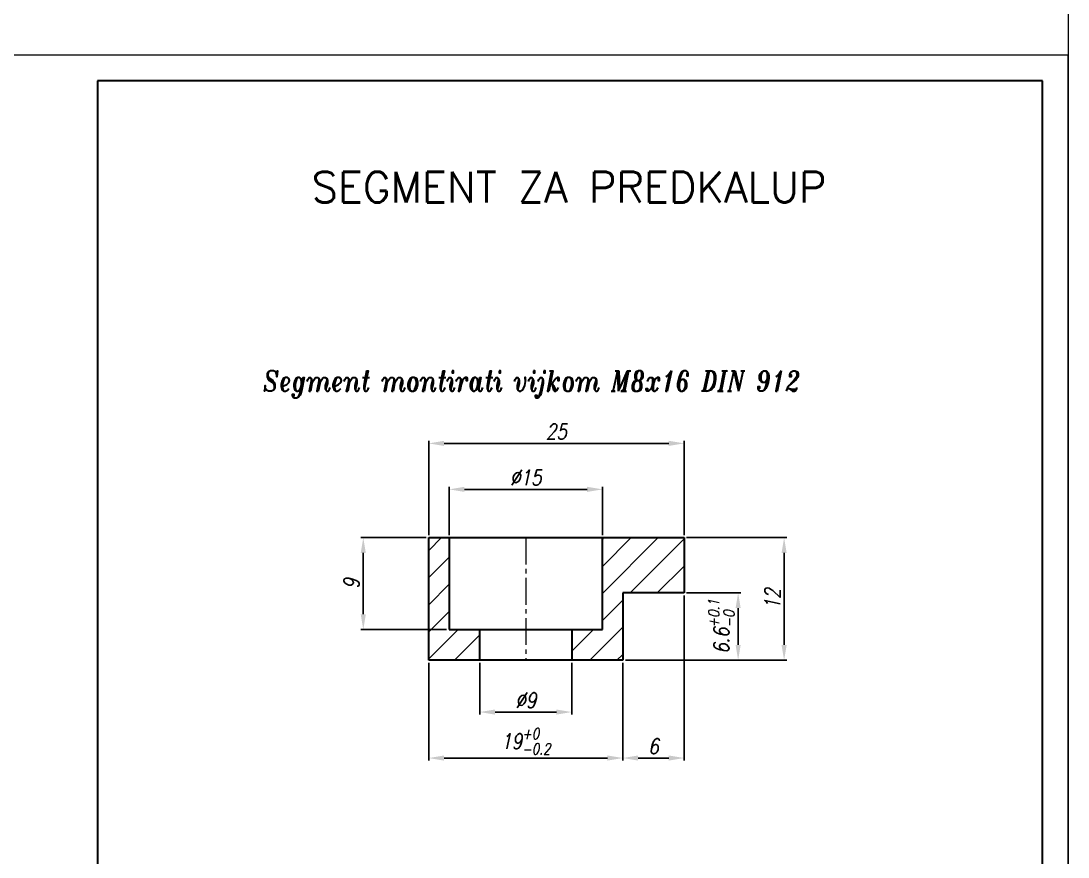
# Model space of a CAD drawing. Extents: x 39 to 1045, y -86 to 613.
# Drawn here: x 254.4 to 459.4, y 152.4 to 316.1 of the extents above; entities that cross this region are included whole.
import ezdxf

# ---------------------------------------------------------------- set-up
doc = ezdxf.new("R2010")
doc.units = 0
doc.header["$LTSCALE"] = 7
doc.header["$MEASUREMENT"] = 0
doc.linetypes.add('CENTER2', pattern=[1.125, 0.75, -0.125, 0.125, -0.125])
doc.layers.get('0').update_dxf_attribs({"linetype": 'CONTINUOUS', "lineweight": 15})
for name, color, linetype, lineweight in [('1', 1, 'CENTER2', 15), ('3', 3, 'CONTINUOUS', 30), ('8', 250, 'CONTINUOUS', 15)]:
    doc.layers.add(name, color=color, linetype=linetype, lineweight=lineweight)
doc.styles.add('ITALICT', font='ITALICT.shx', dxfattribs={"width": 0.8, "height": 3})
doc.styles.add('ROMANS', font='romans.shx')
doc.dimstyles.new('2', dxfattribs={"dimtxt": 3, "dimasz": 3, "dimexe": 0.5, "dimexo": 0.5, "dimgap": 0.8, "dimtad": 1, "dimlfac": 0.5, "dimdsep": 46, "dimtxsty": 'ITALICT', "dimcen": 0, "dimazin": 2, "dimtfac": 1, "dimtmove": 0, "dimatfit": 3, "dimfxl": 1, "dimtvp": 13.888889, "dimtolj": 1, "dimarcsym": 0})

# ---------------------------------------------------------------- blocks, each defined once
blk = doc.blocks.new('*D104')
at = {"color": 0, "lineweight": -2, "transparency": 16777216}
for p, q in [((384.74, 214.92), (404.32, 214.92)), ((403.82, 211.92), (403.82, 193.92)), ((372.74, 190.92), (404.32, 190.92))]:
    blk.add_line(p, q, dxfattribs=at)
at = {"color": 0, "transparency": 16777216}
for points in [[(403.32, 211.92), (404.32, 211.92), (403.82, 214.92)], [(403.32, 193.92), (404.32, 193.92), (403.82, 190.92)]]:
    blk.add_solid(points, dxfattribs=at)
at = {"color": 0, "transparency": 16777216, "insert": (401.52, 202.92), "char_height": 3, "attachment_point": 5, "rotation": 90, "style": 'ITALICT'}
blk.add_mtext('\\A1;12', dxfattribs=at)
blk = doc.blocks.new('*D105')
at = {"color": 0, "lineweight": -2, "transparency": 16777216}
for p, q in [((384.74, 204.12), (395.32, 204.12)), ((394.82, 201.12), (394.82, 193.92)), ((372.74, 190.92), (395.32, 190.92))]:
    blk.add_line(p, q, dxfattribs=at)
at = {"color": 0, "transparency": 16777216}
for points in [[(394.32, 201.12), (395.32, 201.12), (394.82, 204.12)], [(394.32, 193.92), (395.32, 193.92), (394.82, 190.92)]]:
    blk.add_solid(points, dxfattribs=at)
at = {"color": 0, "transparency": 16777216, "insert": (391.54, 197.52), "char_height": 3, "attachment_point": 5, "rotation": 90, "style": 'ITALICT'}
blk.add_mtext('\\A1;6.6{}{\\H0.71x;\\C3;\\S+0.1^ -0;}', dxfattribs=at)
blk = doc.blocks.new('*D106')
at = {"color": 0, "lineweight": -2, "transparency": 16777216}
for p, q in [((384.24, 203.62), (384.24, 171.28)), ((372.24, 190.42), (372.24, 171.28)), ((375.24, 171.78), (381.24, 171.78))]:
    blk.add_line(p, q, dxfattribs=at)
at = {"color": 0, "transparency": 16777216}
for points in [[(375.24, 172.28), (375.24, 171.28), (372.24, 171.78)], [(381.24, 172.28), (381.24, 171.28), (384.24, 171.78)]]:
    blk.add_solid(points, dxfattribs=at)
at = {"color": 0, "transparency": 16777216, "insert": (378.24, 174.08), "char_height": 3, "attachment_point": 5, "style": 'ITALICT'}
blk.add_mtext('\\A1;6', dxfattribs=at)
blk = doc.blocks.new('*D107')
at = {"color": 0, "lineweight": -2, "transparency": 16777216}
for p, q in [((334.24, 190.42), (334.24, 171.28)), ((372.24, 190.42), (372.24, 171.28)), ((337.24, 171.78), (369.24, 171.78))]:
    blk.add_line(p, q, dxfattribs=at)
at = {"color": 0, "transparency": 16777216}
for points in [[(337.24, 172.28), (337.24, 171.28), (334.24, 171.78)], [(369.24, 172.28), (369.24, 171.28), (372.24, 171.78)]]:
    blk.add_solid(points, dxfattribs=at)
at = {"color": 0, "transparency": 16777216, "insert": (353.24, 175.06), "char_height": 3, "attachment_point": 5, "style": 'ITALICT'}
blk.add_mtext('\\A1;19{}{\\H0.71x;\\C3;\\S+0^ -0.2;}', dxfattribs=at)
blk = doc.blocks.new('*D108')
at = {"color": 0, "lineweight": -2, "transparency": 16777216}
for p, q in [((344.24, 190.42), (344.24, 180.28)), ((362.24, 190.42), (362.24, 180.28)), ((347.24, 180.78), (359.24, 180.78))]:
    blk.add_line(p, q, dxfattribs=at)
at = {"color": 0, "transparency": 16777216}
for points in [[(347.24, 181.28), (347.24, 180.28), (344.24, 180.78)], [(359.24, 181.28), (359.24, 180.28), (362.24, 180.78)]]:
    blk.add_solid(points, dxfattribs=at)
at = {"color": 0, "transparency": 16777216, "insert": (353.24, 185.58), "char_height": 3, "attachment_point": 5, "style": 'ITALICT'}
blk.add_mtext('\\A1;\\P%%c9', dxfattribs=at)
blk = doc.blocks.new('*D109')
at = {"color": 0, "lineweight": -2, "transparency": 16777216}
for p, q in [((333.74, 214.92), (320.93, 214.92)), ((321.43, 199.92), (321.43, 211.92)), ((337.74, 196.92), (320.93, 196.92))]:
    blk.add_line(p, q, dxfattribs=at)
at = {"color": 0, "transparency": 16777216}
for points in [[(320.93, 211.92), (321.93, 211.92), (321.43, 214.92)], [(320.93, 199.92), (321.93, 199.92), (321.43, 196.92)]]:
    blk.add_solid(points, dxfattribs=at)
at = {"color": 0, "transparency": 16777216, "insert": (319.13, 205.92), "char_height": 3, "attachment_point": 5, "rotation": 90, "style": 'ITALICT'}
blk.add_mtext('\\A1;9', dxfattribs=at)
blk = doc.blocks.new('*D110')
at = {"color": 0, "lineweight": -2, "transparency": 16777216}
for p, q in [((338.24, 215.42), (338.24, 224.87)), ((341.24, 224.37), (365.24, 224.37)), ((368.24, 215.42), (368.24, 224.87))]:
    blk.add_line(p, q, dxfattribs=at)
at = {"color": 0, "transparency": 16777216}
for points in [[(341.24, 224.87), (341.24, 223.87), (338.24, 224.37)], [(365.24, 224.87), (365.24, 223.87), (368.24, 224.37)]]:
    blk.add_solid(points, dxfattribs=at)
at = {"color": 0, "transparency": 16777216, "insert": (353.24, 226.67), "char_height": 3, "attachment_point": 5, "style": 'ITALICT'}
blk.add_mtext('\\A1;%%c15', dxfattribs=at)
blk = doc.blocks.new('*D111')
at = {"color": 0, "lineweight": -2, "transparency": 16777216}
for p, q in [((334.24, 215.42), (334.24, 233.87)), ((384.24, 215.42), (384.24, 233.87)), ((337.24, 233.37), (381.24, 233.37))]:
    blk.add_line(p, q, dxfattribs=at)
at = {"color": 0, "transparency": 16777216}
for points in [[(337.24, 233.87), (337.24, 232.87), (334.24, 233.37)], [(381.24, 233.87), (381.24, 232.87), (384.24, 233.37)]]:
    blk.add_solid(points, dxfattribs=at)
at = {"color": 0, "transparency": 16777216, "insert": (359.24, 235.67), "char_height": 3, "attachment_point": 5, "style": 'ITALICT'}
blk.add_mtext('\\A1;25', dxfattribs=at)

msp = doc.modelspace()

# ---------------------------------------------------------------- hatches: boundary and pattern name
at = {"layer": '8'}
h = msp.add_hatch(dxfattribs=at)
h.set_pattern_fill('ANSI31', color=256, scale=30, angle=180)
h.set_pattern_definition([(225, (259.7544, -47.698), (2.65165, -2.65165), [])])
h.paths.add_polyline_path([(344.2373, 190.9243), (344.2373, 196.9243), (338.2373, 196.9243), (338.2373, 214.9243), (334.2373, 214.9243), (334.2373, 190.9243)])
h.paths.add_polyline_path([(384.2373, 204.1243), (384.2373, 214.9243), (368.2373, 214.9243), (368.2373, 196.9243), (362.2373, 196.9243), (362.2373, 190.9243), (372.2373, 190.9243), (372.2373, 204.1243)])

# ---------------------------------------------------------------- linework, layer by layer
for p, q in [((459.4079, 612.9628), (459.4079, 12.3608)), ((459.4079, 309.3608), (249.4079, 309.3608)), ((459.4079, 12.3608), (459.4079, 309.3608))]:
    msp.add_line(p, q)
at = {"layer": '1'}
msp.add_line((353.2373, 214.9243), (353.2373, 190.9243), dxfattribs=at)
at = {"layer": '3'}
for p, q in [((454.4079, 304.3608), (269.4079, 304.3608)), ((269.4079, 304.3608), (269.4079, 17.3608)), ((454.4079, 17.3608), (454.4079, 304.3608)), ((334.2373, 214.9243), (384.2373, 214.9243)), ((334.2373, 190.9243), (334.2373, 214.9243)), ((338.2373, 214.9243), (338.2373, 196.9243)), ((368.2373, 196.9243), (368.2373, 214.9243)), ((384.2373, 214.9243), (384.2373, 204.1243)), ((384.2373, 204.1243), (372.2373, 204.1243)), ((372.2373, 204.1243), (372.2373, 190.9243)), ((338.2373, 196.9243), (368.2373, 196.9243)), ((344.2373, 190.9243), (344.2373, 196.9243)), ((362.2373, 196.9243), (362.2373, 190.9243)), ((372.2373, 190.9243), (334.2373, 190.9243))]:
    msp.add_line(p, q, dxfattribs=at)

# ---------------------------------------------------------------- texts
at = {"style": 'ROMANS'}
msp.add_text('SEGMENT ZA PREDKALUP', height=6, dxfattribs=at).set_placement((311.3243, 280.5417))
at = {"style": 'ITALICT', "width": 0.8}
msp.add_text('Segment montirati vijkom M8x16 DIN 912', height=4, dxfattribs=at).set_placement((301.7852, 243.5674))

# ---------------------------------------------------------------- dimensions: what is measured, and where the dimension line sits
dim = msp.add_linear_dim(base=(384.2373, 233.3712), p1=(334.2373, 214.9243), p2=(384.2373, 214.9243), dimstyle='2', override={"dimtmove": 0})
dim.commit()
dim.dimension.update_dxf_attribs({"geometry": '*D111', "text_midpoint": (359.2373, 233.3712), "dimtype": 160})
for base, p1, p2, text, picture, middle in [((368.2373, 224.3712), (338.2373, 214.9243), (368.2373, 214.9243), '%%c<>', '*D110', (353.2373, 226.6712)), ((362.2373, 180.7769), (344.2373, 190.9243), (362.2373, 190.9243), '\\P%%c<>', '*D108', (353.2373, 185.5769))]:
    dim = msp.add_linear_dim(base=base, p1=p1, p2=p2, text=text, dimstyle='2', override={"dimtmove": 0})
    dim.commit()
    dim.dimension.update_dxf_attribs({"geometry": picture, "text_midpoint": middle})
dim = msp.add_linear_dim(base=(321.429, 214.9243), p1=(338.2373, 196.9243), p2=(334.2373, 214.9243), angle=90, dimstyle='2')
dim.commit()
dim.dimension.update_dxf_attribs({"geometry": '*D109', "text_midpoint": (319.129, 205.9243)})
dim = msp.add_linear_dim(base=(403.8203, 190.9243), p1=(384.2373, 214.9243), p2=(372.2373, 190.9243), angle=90, dimstyle='2', override={"dimtmove": 0})
dim.commit()
dim.dimension.update_dxf_attribs({"geometry": '*D104', "text_midpoint": (403.8203, 202.9243), "dimtype": 160})
dim = msp.add_linear_dim(base=(394.8203, 190.9243), p1=(384.2373, 204.1243), p2=(372.2373, 190.9243), angle=90, text='<>{}{\\H0.71x;\\C3;\\S+0.1^ -0;}', dimstyle='2', override={"dimtp": 0.1, "dimtm": 0, "dimtdec": 2, "dimtmove": 0, "dimtzin": 8})
dim.commit()
dim.dimension.update_dxf_attribs({"geometry": '*D105', "text_midpoint": (394.8203, 197.5243), "dimtype": 160})
dim = msp.add_linear_dim(base=(384.2373, 171.7769), p1=(372.2373, 190.9243), p2=(384.2373, 204.1243), dimstyle='2')
dim.commit()
dim.dimension.update_dxf_attribs({"geometry": '*D106', "text_midpoint": (378.2373, 174.0769)})
dim = msp.add_linear_dim(base=(372.2373, 171.7769), p1=(334.2373, 190.9243), p2=(372.2373, 190.9243), text='<>{}{\\H0.71x;\\C3;\\S+0^ -0.2;}', dimstyle='2', override={"dimtp": 0, "dimtm": 0.2, "dimtdec": 2, "dimtmove": 0, "dimtzin": 8})
dim.commit()
dim.dimension.update_dxf_attribs({"geometry": '*D107', "text_midpoint": (353.2373, 171.7769), "dimtype": 160})

doc.saveas('drawing.dxf')
